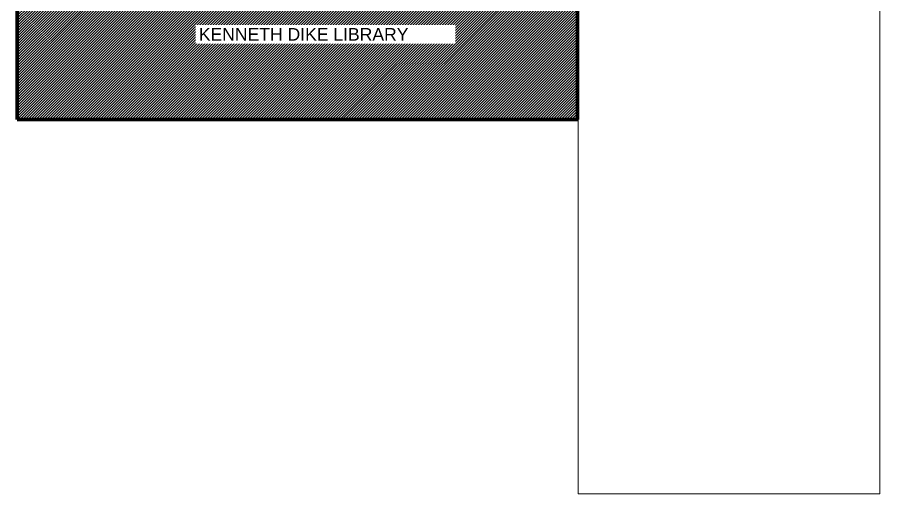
# Model space of a CAD drawing. Header units: millimetres. Extents: x -35190 to 411743, y -233114 to 23872.
# Drawn here: x -24951 to 78049, y -123425 to -66520 of the extents above; entities that cross this region are included whole.
import ezdxf

# ---------------------------------------------------------------- set-up
doc = ezdxf.new("R2010")
doc.units = ezdxf.units.MM
for name, color, linetype, lineweight in [('A-DETL-GENF', 92, 'Continuous', 18), ('A-DETL-THIN', 151, 'Continuous', 18), ('G-ANNO-TEXT', 231, 'Continuous', 9)]:
    doc.layers.add(name, color=color, linetype=linetype, lineweight=lineweight)
doc.styles.add('Arial_4', font='arial.ttf', dxfattribs={"height": 1500})

msp = doc.modelspace()

# ---------------------------------------------------------------- hatches: boundary and pattern name
at = {"layer": 'A-DETL-GENF'}
h = msp.add_hatch(dxfattribs=at)
h.set_pattern_fill('FP_51', style=0, pattern_type=2)
h.set_pattern_definition([(45, (0, 0), (-159.099, 159.099), [])])
h.paths.add_polyline_path([(41938.9, -78725.3), (41938.9, -65425.3), (-24951.1, -65425.3), (-24951.1, -78725.3), (21429.6, -78725.3)])

# ---------------------------------------------------------------- linework, layer by layer
at = {"layer": 'A-DETL-THIN'}
for p, q in [((78048.9, -58425.3), (78048.9, -123425.3)), ((42048.9, -78725.3), (-24951.1, -78725.3)), ((42048.9, -78725.3), (42048.9, -123425.3)), ((42048.9, -123425.3), (78048.9, -123425.3))]:
    msp.add_line(p, q, dxfattribs=at)
at = {"layer": 'A-DETL-THIN', "lineweight": 211}
for p, q in [((-24951.1, -65425.3), (-24951.1, -78725.3)), ((41938.9, -78725.3), (41938.9, -65425.3)), ((-24951.1, -78725.3), (41938.9, -78725.3))]:
    msp.add_line(p, q, dxfattribs=at)

# ---------------------------------------------------------------- next in the draw order: texts
at = {"layer": 'G-ANNO-TEXT', "color": 7, "insert": (-3266.5, -67809.9), "char_height": 1500, "width": 30249.674, "attachment_point": 1, "style": 'Arial_4', "bg_fill": 3, "box_fill_scale": 1.25, "bg_fill_color": 256, "bg_fill_true_color": 13158600, "bg_fill_transparency": 0}
msp.add_mtext('KENNETH DIKE LIBRARY', dxfattribs=at)

doc.saveas('drawing.dxf')
